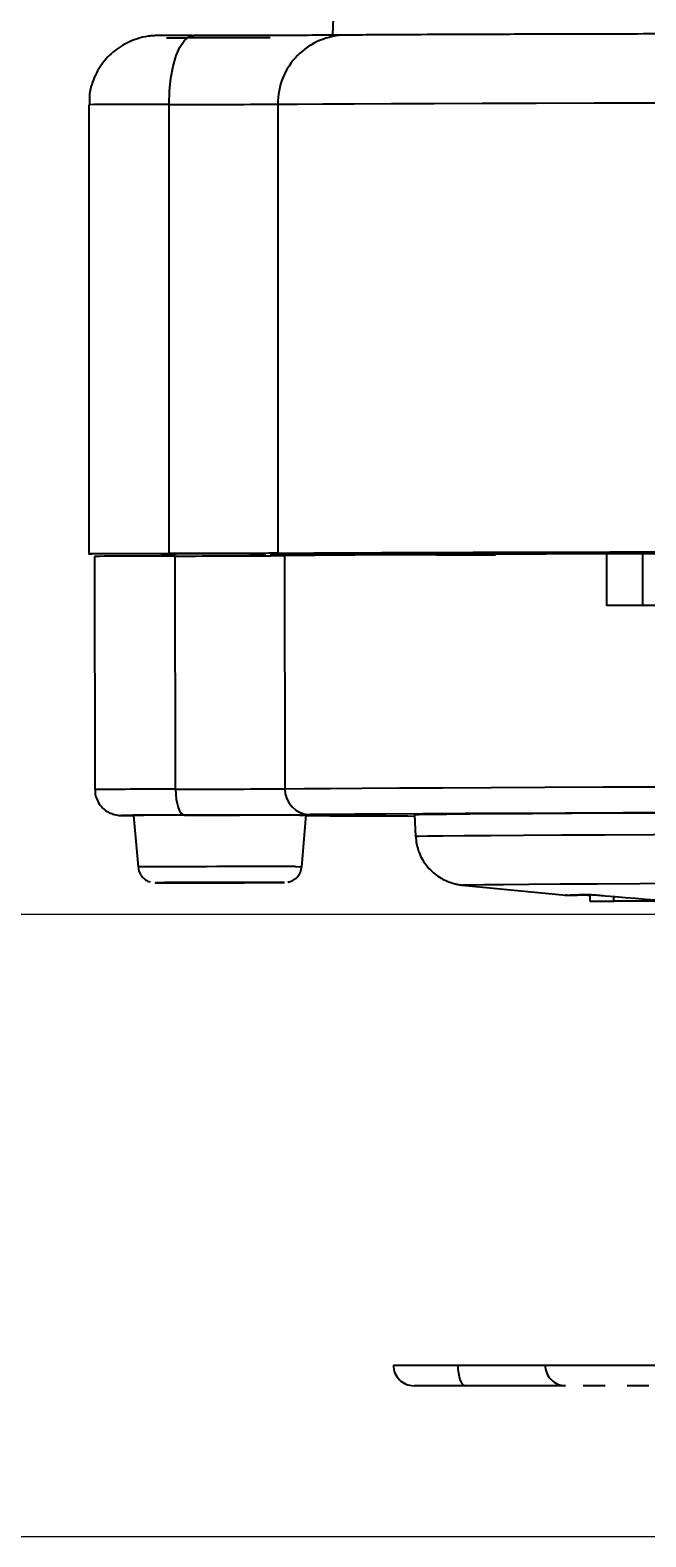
# Model space of a CAD drawing. Header units: millimetres. Extents: x 2301 to 4250, y 838 to 2217.
# Drawn here: x 2946.2 to 2981.8, y 951.4 to 1038.7 of the extents above; entities that cross this region are included whole.
import ezdxf

# ---------------------------------------------------------------- set-up
doc = ezdxf.new("R2010")
doc.units = ezdxf.units.MM
doc.linetypes.add('PHANTOM', pattern=[12.7, 6.35, -1.27, 1.27, -1.27, 1.27, -1.27])
doc.layers.add('标注', color=3, linetype='Continuous', lineweight=13)
doc.styles.add('SLDTEXTSTYLE1', font='txt.shx', dxfattribs={"width": 0.7, "bigfont": 'gbcbig.shx'})
doc.styles.get("Standard").update_dxf_attribs({"font": 'arial.ttf'})
doc.dimstyles.new('AM_ISO', dxfattribs={"dimtxt": 3.5, "dimasz": 3.5, "dimexe": 1, "dimexo": 1, "dimgap": 1.5, "dimtad": 1, "dimdsep": 46, "dimtxsty": 'Standard', "dimcen": 0, "dimclrd": 256, "dimclre": 256, "dimclrt": 2, "dimadec": 0, "dimazin": 2, "dimtp": 0.1, "dimtm": 0.1, "dimtfac": 0.71, "dimtdec": 3, "dimtmove": 0, "dimatfit": 3, "dimfxl": 0, "dimlwd": -1, "dimlwe": -1, "dimarcsym": 0})
doc.dimstyles.new('SLDDIMSTYLE12$0', dxfattribs={"dimtxt": 12, "dimasz": 10, "dimexe": 0, "dimexo": 0.0625, "dimgap": 0.875, "dimtad": 1, "dimdec": 1, "dimlfac": 1.8, "dimrnd": 1e-09, "dimzin": 12, "dimdsep": 46, "dimtxsty": 'SLDTEXTSTYLE1', "dimcen": 0.09, "dimdle": 8.16, "dimclrd": 3, "dimclre": 3, "dimadec": 0, "dimazin": 3, "dimtfac": 1, "dimtdec": 1, "dimtofl": 0, "dimtmove": 0, "dimatfit": 3, "dimfxl": 0, "dimfrac": 2, "dimtolj": 1, "dimlwd": 5, "dimlwe": 5, "dimarcsym": 0})

# ---------------------------------------------------------------- blocks, each defined once
blk = doc.blocks.new('*D53')
at = {"layer": 'Defpoints', "color": 0, "transparency": 16777216}
for p in [(3037.616, 1227.576), (2888.697, 987.451), (3038.715, 987.451)]:
    blk.add_point(p, dxfattribs=at)
at = {"layer": '标注', "linetype": 'ByBlock', "transparency": 16777216}
for p, q in [((3036.616, 1227.576), (2887.697, 1227.576)), ((2888.697, 1224.076), (2888.697, 990.951)), ((3037.715, 987.451), (2887.697, 987.451))]:
    blk.add_line(p, q, dxfattribs=at)
at = {"layer": '标注', "transparency": 16777216}
for points in [[(2888.114, 1224.076), (2889.28, 1224.076), (2888.697, 1227.576)], [(2888.114, 990.951), (2889.28, 990.951), (2888.697, 987.451)]]:
    blk.add_solid(points, dxfattribs=at)
at = {"layer": '标注', "color": 2, "transparency": 16777216, "insert": (2878.054, 1093.897), "char_height": 8, "attachment_point": 5, "rotation": 90}
blk.add_mtext('\\A1;{\\fSimSun|b0|i0|c134|p2;\\H2.28571x;245}', dxfattribs=at)
blk = doc.blocks.new('*D54')
at = {"layer": 'Defpoints', "color": 0, "transparency": 16777216}
for p in [(3038.715, 987.451), (2888.66, 951.415), (3038.226, 951.415)]:
    blk.add_point(p, dxfattribs=at)
at = {"layer": '标注', "color": 3, "lineweight": 5, "transparency": 16777216}
blk.add_line((3038.653, 987.451), (2888.66, 987.451), dxfattribs=at)
at = {"layer": '标注', "color": 3, "linetype": 'Continuous', "lineweight": 5, "transparency": 16777216}
for p, q in [((2888.66, 977.451), (2888.66, 961.415)), ((3038.163, 951.415), (2888.66, 951.415))]:
    blk.add_line(p, q, dxfattribs=at)
at = {"layer": '标注', "color": 3, "transparency": 16777216}
for points in [[(2886.994, 977.451), (2890.327, 977.451), (2888.66, 987.451)], [(2886.994, 961.415), (2890.327, 961.415), (2888.66, 951.415)]]:
    blk.add_solid(points, dxfattribs=at)
at = {"layer": '标注', "color": 0, "transparency": 16777216, "insert": (2876.357, 968.256), "char_height": 10, "attachment_point": 5, "rotation": 90, "style": 'SLDTEXTSTYLE1'}
blk.add_mtext('\\A1;{\\H2.28571x;45}', dxfattribs=at)

msp = doc.modelspace()

# ---------------------------------------------------------------- linework, layer by layer
at = {"color": 7, "linetype": 'Continuous', "lineweight": 25}
for p, q in [((2963.734, 1039.87), (2963.68, 1038.339)), ((2949.564, 1034.339), (2949.564, 1008.339)), ((2954.211, 1008.352), (2954.211, 1034.352)), ((2960.509, 1034.366), (2960.509, 1008.366)), ((2949.897, 1008.184), (2949.92, 994.685)), ((2954.123, 1008.341), (2954.123, 1008.204)), ((2954.588, 994.705), (2954.565, 1008.205)), ((2960.123, 1008.224), (2960.123, 1008.338)), ((2960.123, 1008.315), (2960.599, 1008.312)), ((2960.888, 1008.23), (2960.911, 994.73)), ((2979.536, 1008.335), (2979.541, 1005.335)), ((2981.646, 1008.334), (2979.536, 1008.335)), ((2981.651, 1005.343), (2981.646, 1008.334)), ((2952.148, 993.188), (2952.415, 990.202)), ((2954.148, 993.2), (2954.148, 993.199)), ((2960.148, 993.21), (2960.148, 993.21)), ((2961.892, 990.218), (2962.148, 993.206)), ((2962.146, 993.181), (2962.389, 993.179)), ((2968.421, 993.216), (2968.488, 991.979)), ((2971.184, 989.155), (2971.179, 989.156)), ((2971.183, 989.155), (2977.188, 988.565)), ((2978.572, 988.606), (2978.572, 988.232)), ((2979.973, 988.232), (2979.973, 988.5)), ((2978.572, 988.232), (2979.973, 988.232)), ((2983.412, 988.232), (2979.973, 988.232))]:
    msp.add_line(p, q, dxfattribs=at)
at = {"color": 7, "linetype": 'PHANTOM', "lineweight": 25}
for p, q in [((2967.2, 961.365), (2970.934, 961.365)), ((2970.934, 961.365), (2975.992, 961.365)), ((2975.992, 961.365), (3027.51, 961.365)), ((2971.356, 960.165), (2968.4, 960.165)), ((2977.173, 960.165), (2971.356, 960.165)), ((3027.724, 960.165), (2977.173, 960.165))]:
    msp.add_line(p, q, dxfattribs=at)
at = {"color": 7, "linetype": 'Continuous', "lineweight": 25, "flags": 128}
for points in [[(2954.211, 1034.352), (2954.238, 1035.132), (2954.319, 1035.882), (2954.45, 1036.573), (2954.626, 1037.178), (2954.841, 1037.674), (2955.086, 1038.043), (2955.352, 1038.269), (2955.629, 1038.345)], [(2960.509, 1034.366), (2961.633, 1034.376), (2963.108, 1034.385), (2964.928, 1034.395), (2967.084, 1034.404), (2969.566, 1034.413), (2972.364, 1034.422), (2975.465, 1034.43), (2978.854, 1034.438), (2982.517, 1034.445), (2986.436, 1034.452), (2990.595, 1034.459), (2994.974, 1034.464), (2999.553, 1034.47), (3004.312, 1034.474), (3009.229, 1034.479), (3014.282, 1034.482), (3019.447, 1034.485), (3024.703, 1034.487)], [(2986.751, 1008.353), (2986.044, 1008.351), (2985.134, 1008.347), (2984.239, 1008.344), (2983.359, 1008.341), (2982.495, 1008.338), (2981.646, 1008.334)], [(2986.756, 1005.361), (2985.805, 1005.358), (2984.867, 1005.354), (2983.943, 1005.351), (2983.033, 1005.348), (2982.138, 1005.345), (2981.258, 1005.341), (2980.392, 1005.338), (2979.541, 1005.335)], [(2954.588, 994.705), (2954.599, 994.413), (2954.63, 994.131), (2954.679, 993.872), (2954.745, 993.644), (2954.825, 993.457), (2954.916, 993.318), (2955.015, 993.233), (2955.118, 993.203)], [(2960.911, 994.73), (2962.051, 994.742), (2963.542, 994.754), (2965.378, 994.767), (2967.549, 994.78), (2970.047, 994.793), (2972.859, 994.807), (2975.974, 994.82), (2979.376, 994.834), (2983.051, 994.848), (2986.982, 994.862), (2991.152, 994.875), (2995.54, 994.888), (3000.128, 994.902), (3004.895, 994.915), (3009.819, 994.927), (3014.877, 994.939), (3020.048, 994.951), (3025.307, 994.962)], [(2951.433, 993.188), (2951.474, 993.186), (2951.801, 993.184)], [(2951.801, 993.184), (2951.881, 993.184), (2952.149, 993.183)], [(2957.123, 993.207), (2955.777, 993.204), (2954.523, 993.201), (2953.446, 993.198), (2952.619, 993.194), (2952.1, 993.191), (2951.923, 993.188), (2952.1, 993.186), (2952.149, 993.185)], [(2962.148, 993.203), (2962.323, 993.206), (2962.145, 993.208), (2961.626, 993.209), (2960.8, 993.21), (2959.723, 993.21), (2958.468, 993.209), (2957.123, 993.207)], [(2961.77, 993.208), (2962.113, 993.207), (2962.148, 993.206)], [(3025.578, 993.46), (3020.418, 993.449), (3015.344, 993.437), (3010.38, 993.425), (3005.549, 993.413), (3000.871, 993.4), (2996.369, 993.388), (2992.063, 993.374), (2987.972, 993.361), (2984.115, 993.348), (2980.508, 993.334), (2977.17, 993.321), (2974.114, 993.307), (2971.354, 993.294), (2968.903, 993.281), (2966.772, 993.269), (2964.971, 993.256), (2963.508, 993.244), (2962.389, 993.232)], [(3034.653, 993.464), (3034.6, 993.463), (3029.602, 993.454), (3024.655, 993.444), (3019.782, 993.433), (3015.008, 993.422), (3010.356, 993.41), (3005.851, 993.398), (3001.513, 993.386), (2997.366, 993.374), (2993.428, 993.361), (2989.722, 993.348), (2986.263, 993.336), (2983.071, 993.323), (2980.16, 993.31), (2977.545, 993.298), (2975.24, 993.285), (2973.256, 993.273), (2971.602, 993.261), (2970.287, 993.25), (2969.317, 993.239), (2968.698, 993.229), (2968.432, 993.219), (2968.421, 993.216)], [(2968.488, 991.979), (2968.664, 991.989), (2969.19, 991.999), (2970.065, 992.01), (2971.285, 992.021), (2972.841, 992.033), (2974.729, 992.045), (2976.937, 992.057), (2979.455, 992.07), (2982.27, 992.082), (2985.37, 992.095), (2988.737, 992.108), (2992.356, 992.121), (2996.209, 992.133), (3000.277, 992.146), (3004.539, 992.158), (3008.974, 992.17), (3013.561, 992.181), (3018.277, 992.193), (3023.099, 992.203), (3028.002, 992.214), (3032.963, 992.223), (3034.763, 992.227)], [(2961.533, 990.221), (2961.859, 990.219), (2961.892, 990.218)], [(2960.841, 989.305), (2960.614, 989.306), (2960.003, 989.306), (2959.113, 989.306), (2958.032, 989.305), (2956.865, 989.304), (2955.726, 989.301), (2954.727, 989.298), (2953.966, 989.295), (2953.517, 989.292), (2953.424, 989.29), (2953.696, 989.288), (2954.307, 989.288), (2955.197, 989.288), (2956.278, 989.289), (2957.445, 989.29), (2958.584, 989.293), (2959.583, 989.296), (2960.344, 989.299), (2960.793, 989.302), (2960.898, 989.303)], [(2960.898, 989.303), (2960.886, 989.304), (2960.841, 989.305)], [(2971.179, 989.156), (2971.253, 989.164), (2971.672, 989.174), (2972.448, 989.185), (2973.577, 989.196), (2975.053, 989.207), (2976.869, 989.219), (2979.014, 989.231), (2981.477, 989.243), (2984.247, 989.256), (2987.307, 989.269), (2990.642, 989.281), (2994.234, 989.294), (2998.065, 989.306), (3002.114, 989.319), (3006.36, 989.331), (3010.782, 989.343), (3015.354, 989.354), (3020.054, 989.365), (3024.857, 989.376), (3029.738, 989.386), (3034.671, 989.395), (3039.629, 989.404)]]:
    msp.add_lwpolyline(points, dxfattribs=at)
at = {"color": 7, "linetype": 'PHANTOM', "lineweight": 25, "flags": 128}
msp.add_lwpolyline([(2970.934, 961.365), (2970.942, 961.131), (2970.966, 960.905), (2971.005, 960.698), (2971.058, 960.516), (2971.122, 960.367), (2971.195, 960.256), (2971.274, 960.188), (2971.356, 960.165)], dxfattribs=at)
at = {"color": 7, "linetype": 'Continuous', "lineweight": 25}
for centre, radius, start, end in [((2957.973, 512.132), 526.075, 89.77142, 90.42489), ((2964.477, 1034.397), 3.968, 90.43064, 180.4494), ((2953.429, 467.343), 567.009, 89.921, 90.39059), ((2954.711, 2205.502), 1171.15, 269.97553, 270.283673), ((2954.138, 578.128), 430.077, 89.94308, 90.56501), ((2953.032, 2190.728), 1182.524, 270.074299, 270.380635), ((2988.196, -2199.165), 3207.511, 90.15469, 90.487809), ((2954.784, 423.952), 570.753, 90.01967, 90.48831), ((2953.055, 2177.229), 1182.525, 270.074299, 270.380635), ((2962.399, 994.721), 1.489, 179.63955, 269.60562), ((2954.936, 603.946), 389.257, 89.97318, 90.51564), ((2959.474, -211.585), 1204.796, 89.890815, 90.348363), ((2953.355, 2353.106), 1359.904, 270.074299, 270.380635), ((2970.205, 2128.848), 1135.696, 269.605704, 269.910175), ((2959.357, -151.6), 1141.823, 89.890815, 90.348363)]:
    msp.add_arc(centre, radius, start, end, dxfattribs=at)
at = {"color": 7, "linetype": 'PHANTOM', "lineweight": 25}
for centre, radius, start, end in [((2968.4, 961.365), 1.2, 180, 270), ((2977.183, 961.355), 1.19, 179.53784, 269.53025)]:
    msp.add_arc(centre, radius, start, end, dxfattribs=at)
at = {"color": 7, "linetype": 'Continuous', "lineweight": 25}
for points, knots in [([(2955.573, 1038.344), (2955.512, 1038.344), (2955.258, 1038.344), (2954.857, 1038.344), (2954.409, 1038.343), (2954.059, 1038.342), (2953.807, 1038.341), (2953.649, 1038.341), (2953.552, 1038.339), (2953.498, 1038.339), (2953.389, 1038.335), (2953.305, 1038.331), (2953.175, 1038.321), (2952.857, 1038.284), (2952.231, 1038.143), (2951.369, 1037.743), (2950.517, 1037.015), (2949.904, 1036.062), (2949.581, 1035.135), (2949.597, 1034.548), (2949.603, 1034.339)], [0, 0, 0, 0, 0.019857, 0.0829, 0.142753, 0.201153, 0.254877, 0.302028, 0.340838, 0.370261, 0.379974, 0.387427, 0.398402, 0.420897, 0.485124, 0.593411, 0.707599, 0.821915, 0.936235, 1, 1, 1, 1]), ([(2964.447, 1038.364), (2964.153, 1038.362), (2963.556, 1038.358), (2961.549, 1038.352), (2958.895, 1038.347), (2956.705, 1038.345), (2955.629, 1038.345)], [0, 0, 0, 0, 0.245796, 0.5, 0.754204, 1, 1, 1, 1]), ([(3025.431, 1038.48), (3023.032, 1038.479), (3018.189, 1038.477), (3011.1, 1038.472), (3004.142, 1038.466), (2997.441, 1038.459), (2991.103, 1038.45), (2985.258, 1038.44), (2979.992, 1038.429), (2975.383, 1038.417), (2971.496, 1038.405), (2968.373, 1038.391), (2965.953, 1038.378), (2964.946, 1038.369), (2964.447, 1038.364)], [0, 0, 0, 0, 0.079959, 0.161371, 0.244142, 0.328893, 0.414216, 0.5, 0.585778, 0.671102, 0.755858, 0.838624, 0.920039, 1, 1, 1, 1]), ([(2954.123, 1008.336), (2954.078, 1008.337), (2953.806, 1008.337), (2953.707, 1008.339), (2953.91, 1008.341), (2954.582, 1008.343), (2955.576, 1008.344), (2956.362, 1008.344), (2956.754, 1008.345)], [0, 0, 0, 0, 0.0373924, 0.2299139, 0.4224355, 0.614957, 0.8074785, 1, 1, 1, 1]), ([(2956.754, 1008.345), (2957.146, 1008.344), (2957.93, 1008.344), (2958.943, 1008.343), (2959.569, 1008.341), (2959.838, 1008.34), (2959.762, 1008.339), (2959.762, 1008.339)], [0, 0, 0, 0, 0.249506, 0.499013, 0.748519, 0.998025, 1, 1, 1, 1]), ([(2973.111, 1008.255), (2972.954, 1008.255), (2971.187, 1008.26), (2968.439, 1008.269), (2964.987, 1008.283), (2962.303, 1008.297), (2961.167, 1008.307), (2960.599, 1008.312)], [0, 0, 0, 0, 0.023879, 0.267909, 0.511939, 0.75597, 1, 1, 1, 1]), ([(2969.044, 1008.288), (2968.096, 1008.293), (2966.001, 1008.303), (2964.248, 1008.32), (2963.542, 1008.339), (2964.166, 1008.358), (2966.066, 1008.376), (2969.22, 1008.393), (2973.572, 1008.41), (2979.049, 1008.426), (2985.556, 1008.44), (2992.981, 1008.452), (3001.199, 1008.462), (3010.066, 1008.471), (3019.442, 1008.476), (3026.671, 1008.48), (3030.749, 1008.48), (3031.538, 1008.48)], [0, 0, 0, 0, 0.058714, 0.129808, 0.200902, 0.271995, 0.343089, 0.414183, 0.485276, 0.55637, 0.627464, 0.698558, 0.769651, 0.840745, 0.911839, 0.982932, 1, 1, 1, 1]), ([(2949.937, 994.684), (2949.932, 994.646), (2949.903, 994.43), (2950.03, 994.075), (2950.263, 993.704), (2950.535, 993.462), (2950.797, 993.314), (2951.023, 993.235), (2951.189, 993.203), (2951.286, 993.193), (2951.33, 993.19), (2951.362, 993.188), (2951.396, 993.187), (2951.458, 993.186), (2951.548, 993.185), (2951.753, 993.184), (2951.826, 993.184)], [0, 0, 0, 0, 0.027579, 0.153515, 0.253559, 0.337585, 0.408225, 0.46543, 0.507588, 0.527723, 0.541319, 0.556281, 0.581456, 0.644275, 0.873468, 1, 1, 1, 1]), ([(2968.487, 992.005), (2968.503, 991.832), (2968.55, 991.354), (2968.862, 990.581), (2969.462, 989.859), (2970.139, 989.43), (2970.663, 989.247), (2971.027, 989.171), (2971.123, 989.162), (2971.183, 989.155)], [0, 0, 0, 0, 0.109876, 0.304621, 0.518327, 0.696278, 0.809572, 0.880875, 1, 1, 1, 1]), ([(2952.428, 990.193), (2952.44, 990.098), (2952.465, 989.905), (2952.615, 989.668), (2952.792, 989.495), (2952.962, 989.389), (2953.073, 989.351), (2953.119, 989.336)], [0, 0, 0, 0, 0.2435473, 0.4925813, 0.7004544, 0.8757336, 1, 1, 1, 1]), ([(2961.082, 989.323), (2961.15, 989.339), (2961.299, 989.375), (2961.532, 989.513), (2961.744, 989.744), (2961.875, 990.002), (2961.876, 990.168), (2961.876, 990.218)], [0, 0, 0, 0, 0.163128, 0.357271, 0.616504, 0.884574, 1, 1, 1, 1]), ([(2958.8, 989.297), (2958.646, 989.297), (2958.462, 989.296), (2958.134, 989.295), (2957.875, 989.294), (2957.299, 989.293), (2956.659, 989.292), (2956.037, 989.291), (2955.703, 989.291), (2955.531, 989.291), (2955.42, 989.291), (2955.298, 989.292), (2954.999, 989.293), (2954.767, 989.293), (2954.779, 989.294), (2954.991, 989.295), (2955.587, 989.297), (2955.845, 989.298), (2956.176, 989.299), (2956.435, 989.3), (2957.012, 989.301), (2957.652, 989.302), (2958.273, 989.303), (2958.608, 989.303), (2958.779, 989.303), (2958.89, 989.303), (2959.012, 989.302), (2959.312, 989.301), (2959.543, 989.301), (2959.531, 989.3), (2959.316, 989.299), (2959.035, 989.298), (2958.8, 989.297)], [0, 0, 0, 0, 0.066265, 0.079332, 0.091749, 0.120574, 0.19854, 0.226761, 0.249845, 0.26589, 0.284505, 0.318085, 0.379426, 0.408251, 0.420668, 0.433735, 0.5, 0.566265, 0.579332, 0.591749, 0.620574, 0.69854, 0.726761, 0.749845, 0.76589, 0.784505, 0.818085, 0.879426, 0.908251, 0.920668, 0.933735, 1, 1, 1, 1]), ([(2977.138, 988.565), (2977.193, 988.571), (2977.303, 988.581), (2978.006, 988.603), (2978.354, 988.614)], [0, 0, 0, 0, 0.505985, 1, 1, 1, 1]), ([(2978.354, 988.563), (2978.002, 988.561), (2977.347, 988.555), (2977.239, 988.561), (2977.188, 988.564)], [0, 0, 0, 0, 0.5372273, 1, 1, 1, 1]), ([(2978.354, 988.614), (2978.39, 988.614), (2978.46, 988.613), (2978.706, 988.598), (2979.032, 988.575), (2979.315, 988.552), (2979.465, 988.539)], [0, 0, 0, 0, 0.246867, 0.480182, 0.723828, 1, 1, 1, 1]), ([(2978.572, 988.553), (2978.542, 988.555), (2978.427, 988.563), (2978.385, 988.563), (2978.354, 988.563)], [0, 0, 0, 0, 0.2619112, 1, 1, 1, 1]), ([(2979.465, 988.539), (2982.583, 988.281), (2987.104, 987.907), (2991.686, 987.623), (2993.109, 987.535)], [0, 0, 0, 0, 0.68951, 1, 1, 1, 1])]:
    msp.add_open_spline(points, degree=3, knots=knots, dxfattribs=at)
for points in [[(2954.253, 1008.326), (2953.594, 1008.327), (2952.276, 1008.328), (2950.769, 1008.331), (2949.792, 1008.335), (2949.453, 1008.339), (2949.778, 1008.343), (2950.743, 1008.347), (2952.24, 1008.35), (2953.554, 1008.351), (2954.211, 1008.352)], [(2960.509, 1008.366), (2960.295, 1008.364), (2959.866, 1008.361), (2958.436, 1008.357), (2956.556, 1008.354), (2954.992, 1008.352), (2954.211, 1008.352)], [(2960.509, 1008.366), (2961.06, 1008.371), (2962.16, 1008.381), (2964.811, 1008.395), (2968.162, 1008.409), (2972.251, 1008.422), (2977.019, 1008.434), (2982.421, 1008.445), (2988.401, 1008.456), (2994.898, 1008.465), (3001.847, 1008.472), (3009.179, 1008.479), (3016.807, 1008.484), (3022.071, 1008.486), (3024.703, 1008.487)]]:
    msp.add_open_spline(points, degree=3, dxfattribs=at)

# ---------------------------------------------------------------- dimensions: what is measured, and where the dimension line sits
at = {"layer": '标注'}
for base, p1, p2, text, dimstyle, override, picture, middle in [((2888.697, 987.451), (3037.616, 1227.576), (3038.715, 987.451), '{\\fSimSun|b0|i0|c134|p2;\\H2.28571x;245}', 'AM_ISO', {"dimtxt": 8, "dimtp": 0, "dimtm": 0, "dimtfac": 1, "dimtolj": 1, "dimtzin": 0}, '*D53', (2888.697, 1093.897)), ((2888.66, 951.415), (3038.715, 987.451), (3038.226, 951.415), '{\\H2.28571x;45}', 'SLDDIMSTYLE12$0', {"dimtxt": 10, "dimtdec": 3, "dimtzin": 0}, '*D54', (2888.66, 968.256))]:
    dim = msp.add_linear_dim(base=base, p1=p1, p2=p2, angle=90, text=text, dimstyle=dimstyle, override=override, dxfattribs=at)
    dim.commit()
    dim.dimension.update_dxf_attribs({"geometry": picture, "text_midpoint": middle, "dimtype": 160})

doc.saveas('drawing.dxf')
